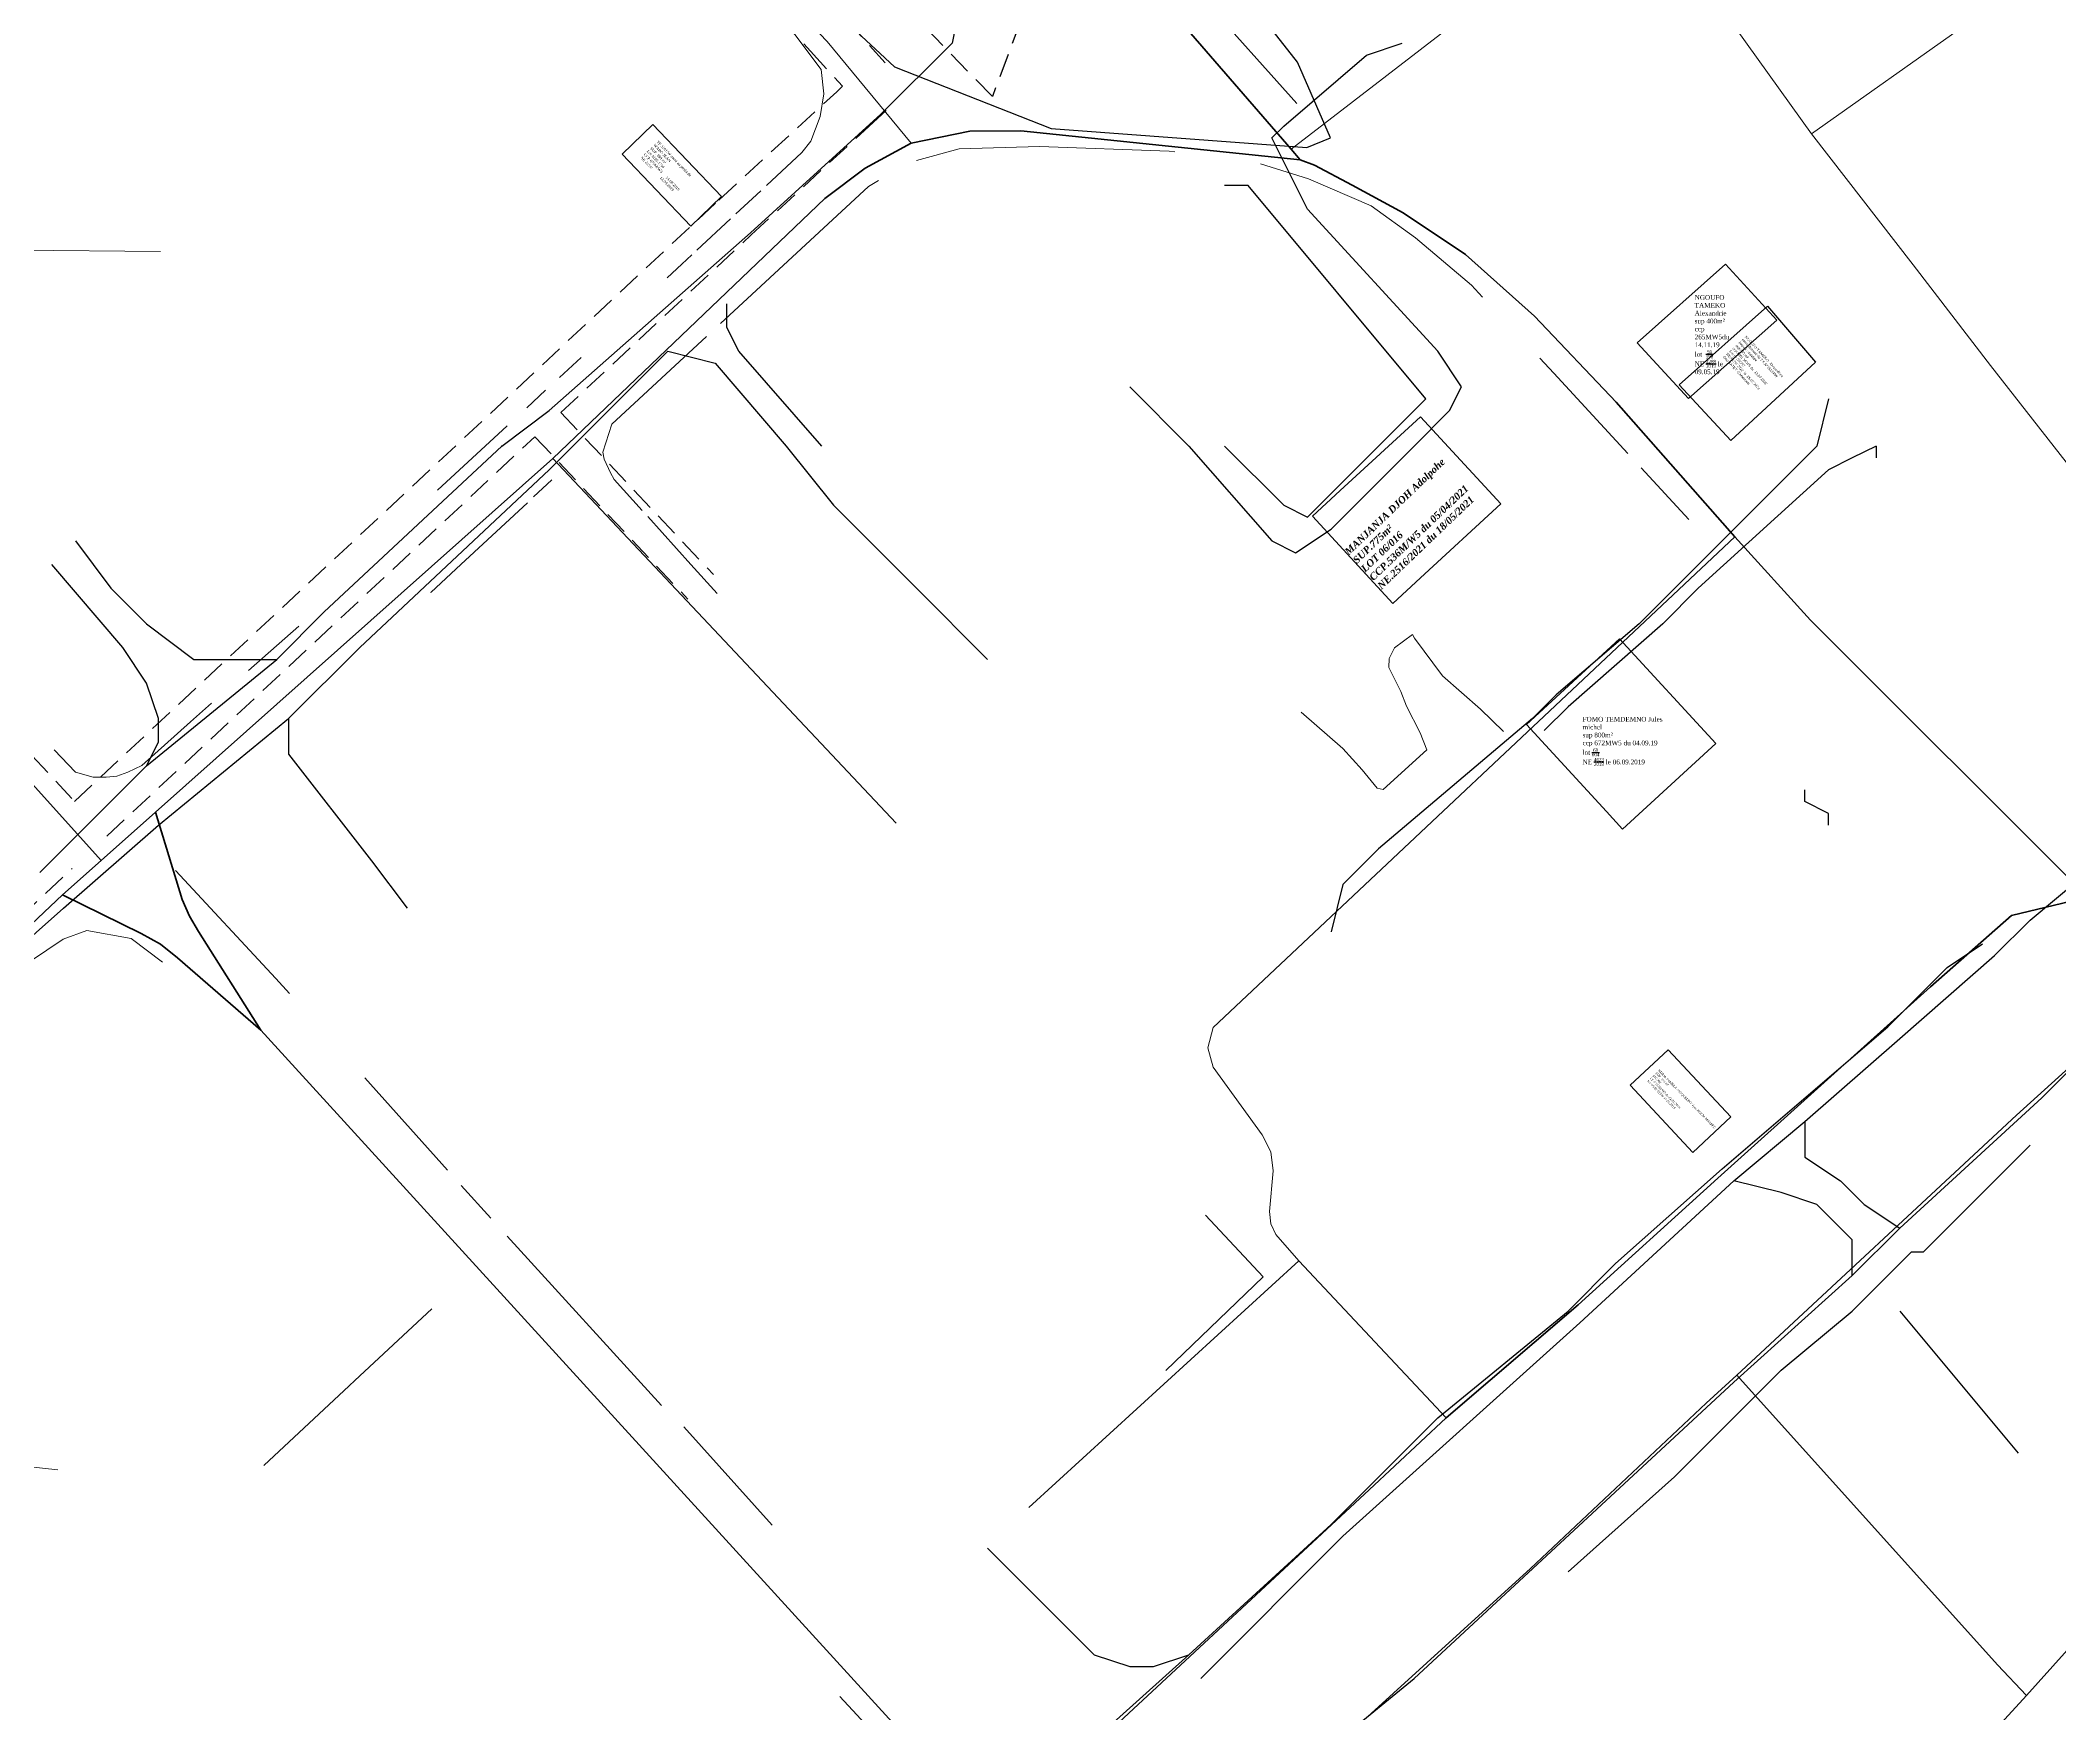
# Model space of a CAD drawing. Header units: millimetres. Extents: x 579832 to 917290, y 449831 to 1452191.
# Drawn here: x 583393.7 to 583819.9, y 451357.6 to 451710.6 of the extents above; entities that cross this region are included whole.
import ezdxf

# ---------------------------------------------------------------- set-up
doc = ezdxf.new("R2010")
doc.units = ezdxf.units.MM
doc.header["$LTSCALE"] = 10
doc.linetypes.add('DASHED', pattern=[0.75, 0.5, -0.25])
for name, color, linetype, lineweight in [('drains_fossés', 120, 'Continuous', 20), ('Roads_main1', 10, 'Continuous', 100), ('Roads_others', 24, 'Continuous', 9)]:
    doc.layers.add(name, color=color, linetype=linetype, lineweight=lineweight)
for name, color, linetype in [('end maj 26 02 2021', 7, 'Continuous'), ('TRACKS', 3, 'Continuous'), ('VOIRIES_7M5', 7, 'Continuous')]:
    doc.layers.add(name, color=color, linetype=linetype)
doc.styles.add('Times 1.0', font='times.ttf', dxfattribs={"width": 0.99, "height": 1})

msp = doc.modelspace()

# ---------------------------------------------------------------- linework, layer by layer
at = {"color": 7, "lineweight": -3}
for p, q in [((583739.57, 451637.94), (583758.24, 451654.54)), ((583758.24, 451654.54), (583768.32, 451642.66)), ((583768.32, 451642.66), (583750.44, 451626.17)), ((583750.44, 451626.17), (583739.57, 451637.94))]:
    msp.add_line(p, q, dxfattribs=at)
at = {"color": 5, "lineweight": -3, "flags": 128}
msp.add_lwpolyline([(583758.24, 451654.54), (583768.32, 451642.66), (583750.44, 451626.17), (583739.57, 451637.94), (583758.24, 451654.54)], dxfattribs=at)
at = {"color": 5, "flags": 128}
msp.add_lwpolyline([(583684.95, 451631.19), (583688.33, 451627.51), (583701.9, 451612.82), (583684.99, 451597.22), (583679.11, 451591.8), (583662.15, 451610.17), (583668.03, 451615.59)], close=True, dxfattribs=at)
msp.add_lwpolyline([(583684.95, 451631.19), (583688.33, 451627.51), (583701.9, 451612.82), (583684.99, 451597.22), (583679.11, 451591.8), (583662.15, 451610.17), (583668.03, 451615.59)], close=True, dxfattribs=at)
msp.add_lwpolyline([(583684.95, 451631.19), (583688.33, 451627.51), (583701.9, 451612.82), (583684.99, 451597.22), (583679.11, 451591.8), (583662.15, 451610.17), (583668.03, 451615.59)], close=True, dxfattribs=at)
msp.add_lwpolyline([(583684.95, 451631.19), (583688.33, 451627.51), (583701.9, 451612.82), (583684.99, 451597.22), (583679.11, 451591.8), (583662.15, 451610.17), (583668.03, 451615.59)], close=True, dxfattribs=at)
at = {"color": 7, "start_tangent": (-0.926082, 0.377321)}
msp.add_spline([(583557.66, 451862.83), (583505.31, 451833.89), (583395.95, 451826.22), (583268.75, 451825.46), (583255.02, 451823.47), (583225.69, 451797.96), (583176.33, 451769.14), (583135.53, 451733.73), (583020.52, 451647.21), (583013.36, 451642.64), (582927.16, 451581.29), (582848.14, 451564.53), (582742.55, 451535.93), (582737.22, 451534.15), (582651.6, 451456.74), (582638.85, 451458.5)], degree=3, dxfattribs=at)
msp.add_spline([(583557.66, 451862.83), (583505.31, 451833.89), (583395.95, 451826.22), (583268.75, 451825.46), (583255.02, 451823.47), (583225.69, 451797.96), (583176.33, 451769.14), (583135.53, 451733.73), (583020.52, 451647.21), (583013.36, 451642.64), (582927.16, 451581.29), (582848.14, 451564.53), (582742.55, 451535.93), (582737.22, 451534.15), (582651.6, 451456.74), (582638.85, 451458.5)], degree=3, dxfattribs=at)
at = {"layer": 'drains_fossés'}
for p, q in [((583658.91, 451697.25), (583621.14, 451739.42)), ((583658.91, 451697.25), (583621.14, 451739.42)), ((583540.49, 451673.96), (583545.75, 451678.86)), ((583540.49, 451673.96), (583545.75, 451678.86)), ((583532.24, 451666.29), (583539.38, 451672.93)), ((583532.24, 451666.29), (583539.38, 451672.93)), ((583514.31, 451629.58), (583534.29, 451648.09)), ((583514.31, 451629.58), (583534.29, 451648.09)), ((583503.27, 451639.48), (583507.84, 451643.69)), ((583503.27, 451639.48), (583507.84, 451643.69)), ((583496.36, 451633.09), (583500.31, 451636.75)), ((583496.36, 451633.09), (583500.31, 451636.75)), ((583477.55, 451615.69), (583492.2, 451629.25)), ((583477.55, 451615.69), (583492.2, 451629.25)), ((583497.81, 451614.29), (583501.66, 451617.85)), ((583497.81, 451614.29), (583501.66, 451617.85)), ((583741.62, 451609.49), (583731.56, 451620.39)), ((583448.23, 451587), (583437.64, 451577.62)), ((583448.23, 451587), (583437.64, 451577.62)), ((583479.62, 451472.23), (583462.17, 451491.73)), ((583479.62, 451472.23), (583462.17, 451491.73)), ((583488.79, 451462.11), (583482.52, 451469.01)), ((583488.79, 451462.11), (583482.52, 451469.01)), ((583524.77, 451422.59), (583492.24, 451458.32)), ((583524.77, 451422.59), (583492.24, 451458.32)), ((583548.17, 451397.32), (583529.49, 451418.08)), ((583548.17, 451397.32), (583529.49, 451418.08))]:
    msp.add_line(p, q, dxfattribs=at)
for points in [[(583546.96, 451679.98), (583554.4, 451686.9), (583556.32, 451689.31), (583558.31, 451694.54), (583559.06, 451699.32), (583558.49, 451704.41), (583552.72, 451712.14)], [(583546.96, 451679.98), (583554.4, 451686.9), (583556.32, 451689.31), (583558.31, 451694.54), (583559.06, 451699.32), (583558.49, 451704.41), (583552.72, 451712.14)], [(583633.13, 451687.08), (583631.97, 451687.2), (583604.59, 451688.19), (583587.65, 451687.72), (583578.6, 451685.27)], [(583633.13, 451687.08), (583631.97, 451687.2), (583604.59, 451688.19), (583587.65, 451687.72), (583578.6, 451685.27)], [(583537.24, 451650.82), (583568.48, 451679.75), (583570.6, 451681.02)], [(583537.24, 451650.82), (583568.48, 451679.75), (583570.6, 451681.02)], [(583698.04, 451656.44), (583695.71, 451658.93), (583683.94, 451668.94), (583674.58, 451675.68), (583661.37, 451681.35), (583651.2, 451684.55)], [(583698.04, 451656.44), (583695.71, 451658.93), (583683.94, 451668.94), (583674.58, 451675.68), (583661.37, 451681.35), (583651.2, 451684.55)], [(583525.97, 451660.48), (583529.11, 451663.39), (583531.2, 451665.32)], [(583525.97, 451660.48), (583529.11, 451663.39), (583531.2, 451665.32)], [(583728.74, 451623.45), (583713.14, 451640.34), (583710.16, 451643.52)], [(583728.74, 451623.45), (583713.14, 451640.34), (583710.16, 451643.52)], [(583520.71, 451611.43), (583514.84, 451617.92), (583514.02, 451619.34), (583512.69, 451622.26), (583512.42, 451623.73), (583514.31, 451629.58)], [(583520.71, 451611.43), (583514.84, 451617.92), (583514.02, 451619.34), (583512.69, 451622.26), (583512.42, 451623.73), (583514.31, 451629.58)], [(583476.06, 451594.07), (583476.19, 451594.19), (583482.46, 451600), (583496.52, 451613.04)], [(583476.06, 451594.07), (583476.19, 451594.19), (583482.46, 451600), (583496.52, 451613.04)], [(583536.51, 451593.87), (583530.99, 451600), (583521.89, 451610.1)], [(583536.51, 451593.87), (583530.99, 451600), (583521.89, 451610.1)], [(583659.78, 451568.82), (583668.56, 451561.17), (583672.64, 451556.69), (583675.85, 451552.79), (583677.12, 451552.5), (583686.29, 451560.88), (583684.93, 451564.49), (583682.04, 451570.13), (583680.84, 451573.19), (583678.27, 451578.28), (583678.36, 451580.2), (583679.5, 451582.44), (583683.32, 451585.2)], [(583659.78, 451568.82), (583668.56, 451561.17), (583672.64, 451556.69), (583675.85, 451552.79), (583677.12, 451552.5), (583686.29, 451560.88), (583684.93, 451564.49), (583682.04, 451570.13), (583680.84, 451573.19), (583678.27, 451578.28), (583678.36, 451580.2), (583679.5, 451582.44), (583683.32, 451585.2)], [(583683.32, 451585.2), (583683.74, 451584.49), (583689.62, 451576.48), (583697.61, 451569.5), (583702.5, 451564.74)], [(583683.32, 451585.2), (583683.74, 451584.49), (583689.62, 451576.48), (583697.61, 451569.5), (583702.5, 451564.74)], [(583429.84, 451570.73), (583425.39, 451566.8), (583415.15, 451557.62), (583412.14, 451556.2), (583409.85, 451555.36), (583407.57, 451555.12), (583404.86, 451555.12), (583401.13, 451556.21), (583396.61, 451560.92)], [(583429.84, 451570.73), (583425.39, 451566.8), (583415.15, 451557.62), (583412.14, 451556.2), (583409.85, 451555.36), (583407.57, 451555.12), (583404.86, 451555.12), (583401.13, 451556.21), (583396.61, 451560.92)], [(583446.27, 451509.48), (583443.39, 451512.68), (583422.26, 451535.44)], [(583446.27, 451509.48), (583443.39, 451512.68), (583422.26, 451535.44)], [(583419.47, 451516.09), (583412.86, 451521.07), (583403.51, 451522.78), (583398.51, 451520.96), (583391.61, 451516.31), (583390.57, 451515.36)], [(583419.47, 451516.09), (583412.86, 451521.07), (583403.51, 451522.78), (583398.51, 451520.96), (583391.61, 451516.31), (583390.57, 451515.36)], [(583631.24, 451429.97), (583651.77, 451449.73), (583639.63, 451462.7)], [(583631.24, 451429.97), (583651.77, 451449.73), (583639.63, 451462.7)], [(583476.34, 451442.93), (583460.11, 451427.82), (583458.89, 451426.7), (583440.88, 451409.92)], [(583476.34, 451442.93), (583460.11, 451427.82), (583458.89, 451426.7), (583440.88, 451409.92)], [(583357.5, 451412.3), (583361.34, 451411.55), (583386.39, 451410.17), (583397.42, 451408.99)], [(583357.5, 451412.3), (583361.34, 451411.55), (583386.39, 451410.17), (583397.42, 451408.99)], [(583562.41, 451361.17), (583573.22, 451349.58), (583582.58, 451339.59)], [(583562.41, 451361.17), (583573.22, 451349.58), (583582.58, 451339.59)]]:
    msp.add_lwpolyline(points, dxfattribs=at)
at = {"layer": 'end maj 26 02 2021', "flags": 128}
for points in [[(583583.61, 451737.49), (583586.11, 451732.49), (583588.61, 451722.49), (583586.11, 451709.99)], [(583583.61, 451737.49), (583586.11, 451732.49), (583588.61, 451722.49), (583586.11, 451709.99)], [(583583.61, 451737.49), (583586.11, 451732.49), (583588.61, 451722.49), (583586.11, 451709.99)], [(583583.61, 451737.49), (583586.11, 451732.49), (583588.61, 451722.49), (583586.11, 451709.99)], [(583543.61, 451669.99), (583571.11, 451694.99), (583586.11, 451709.99)], [(583543.61, 451669.99), (583571.11, 451694.99), (583586.11, 451709.99)], [(583543.61, 451669.99), (583571.11, 451694.99), (583586.11, 451709.99)], [(583543.61, 451669.99), (583571.11, 451694.99), (583586.11, 451709.99)], [(583653.61, 451689.99), (583656.11, 451692.49), (583673.61, 451707.49), (583681.11, 451709.99)], [(583653.61, 451689.99), (583656.11, 451692.49), (583673.61, 451707.49), (583681.11, 451709.99)], [(583653.61, 451689.99), (583656.11, 451692.49), (583673.61, 451707.49), (583681.11, 451709.99)], [(583653.61, 451689.99), (583656.11, 451692.49), (583673.61, 451707.49), (583681.11, 451709.99)], [(583683.61, 451624.99), (583691.11, 451632.49), (583693.61, 451637.49), (583688.61, 451644.99), (583661.11, 451674.99), (583653.61, 451689.99)], [(583683.61, 451624.99), (583691.11, 451632.49), (583693.61, 451637.49), (583688.61, 451644.99), (583661.11, 451674.99), (583653.61, 451689.99)], [(583683.61, 451624.99), (583691.11, 451632.49), (583693.61, 451637.49), (583688.61, 451644.99), (583661.11, 451674.99), (583653.61, 451689.99)], [(583683.61, 451624.99), (583691.11, 451632.49), (583693.61, 451637.49), (583688.61, 451644.99), (583661.11, 451674.99), (583653.61, 451689.99)], [(583676.11, 451624.99), (583686.11, 451634.99), (583648.61, 451679.99), (583643.61, 451679.99)], [(583676.11, 451624.99), (583686.11, 451634.99), (583648.61, 451679.99), (583643.61, 451679.99)], [(583676.11, 451624.99), (583686.11, 451634.99), (583648.61, 451679.99), (583643.61, 451679.99)], [(583676.11, 451624.99), (583686.11, 451634.99), (583648.61, 451679.99), (583643.61, 451679.99)], [(583491.11, 451624.99), (583501.11, 451632.49), (583543.61, 451669.99)], [(583491.11, 451624.99), (583501.11, 451632.49), (583543.61, 451669.99)], [(583491.11, 451624.99), (583501.11, 451632.49), (583543.61, 451669.99)], [(583491.11, 451624.99), (583501.11, 451632.49), (583543.61, 451669.99)], [(583558.61, 451624.99), (583541.11, 451644.99), (583538.61, 451649.99), (583538.61, 451654.99)], [(583558.61, 451624.99), (583541.11, 451644.99), (583538.61, 451649.99), (583538.61, 451654.99)], [(583558.61, 451624.99), (583541.11, 451644.99), (583538.61, 451649.99), (583538.61, 451654.99)], [(583558.61, 451624.99), (583541.11, 451644.99), (583538.61, 451649.99), (583538.61, 451654.99)], [(583506.11, 451624.99), (583526.11, 451644.99)], [(583506.11, 451624.99), (583526.11, 451644.99)], [(583506.11, 451624.99), (583526.11, 451644.99)], [(583506.11, 451624.99), (583526.11, 451644.99)], [(583526.11, 451644.99), (583536.11, 451642.49), (583551.11, 451624.99)], [(583526.11, 451644.99), (583536.11, 451642.49), (583551.11, 451624.99)], [(583526.11, 451644.99), (583536.11, 451642.49), (583551.11, 451624.99)], [(583526.11, 451644.99), (583536.11, 451642.49), (583551.11, 451624.99)], [(583623.61, 451637.49), (583636.11, 451624.99)], [(583623.61, 451637.49), (583636.11, 451624.99)], [(583623.61, 451637.49), (583636.11, 451624.99)], [(583623.61, 451637.49), (583636.11, 451624.99)], [(583771.11, 451634.99), (583768.61, 451624.99)], [(583771.11, 451634.99), (583768.61, 451624.99)], [(583443.61, 451579.99), (583453.61, 451589.99), (583491.11, 451624.99)], [(583443.61, 451579.99), (583453.61, 451589.99), (583491.11, 451624.99)], [(583443.61, 451579.99), (583453.61, 451589.99), (583491.11, 451624.99)], [(583443.61, 451579.99), (583453.61, 451589.99), (583491.11, 451624.99)], [(583501.11, 451619.99), (583506.11, 451624.99)], [(583501.11, 451619.99), (583506.11, 451624.99)], [(583501.11, 451619.99), (583506.11, 451624.99)], [(583501.11, 451619.99), (583506.11, 451624.99)], [(583551.11, 451624.99), (583561.11, 451612.49)], [(583551.11, 451624.99), (583561.11, 451612.49)], [(583551.11, 451624.99), (583561.11, 451612.49)], [(583551.11, 451624.99), (583561.11, 451612.49)], [(583636.11, 451624.99), (583653.61, 451604.99), (583658.61, 451602.49), (583666.11, 451607.49), (583683.61, 451624.99)], [(583636.11, 451624.99), (583653.61, 451604.99), (583658.61, 451602.49), (583666.11, 451607.49), (583683.61, 451624.99)], [(583636.11, 451624.99), (583653.61, 451604.99), (583658.61, 451602.49), (583666.11, 451607.49), (583683.61, 451624.99)], [(583636.11, 451624.99), (583653.61, 451604.99), (583658.61, 451602.49), (583666.11, 451607.49), (583683.61, 451624.99)], [(583643.61, 451624.99), (583656.11, 451612.49), (583661.11, 451609.99), (583676.11, 451624.99)], [(583643.61, 451624.99), (583656.11, 451612.49), (583661.11, 451609.99), (583676.11, 451624.99)], [(583643.61, 451624.99), (583656.11, 451612.49), (583661.11, 451609.99), (583676.11, 451624.99)], [(583643.61, 451624.99), (583656.11, 451612.49), (583661.11, 451609.99), (583676.11, 451624.99)], [(583768.61, 451624.99), (583753.61, 451609.99)], [(583768.61, 451624.99), (583753.61, 451609.99)], [(583781.11, 451624.99), (583776.11, 451622.49)], [(583781.11, 451624.99), (583776.11, 451622.49)], [(583781.11, 451624.99), (583781.11, 451622.49)], [(583781.11, 451624.99), (583781.11, 451622.49)], [(583776.11, 451622.49), (583771.11, 451619.99), (583743.61, 451594.99), (583736.11, 451587.49)], [(583776.11, 451622.49), (583771.11, 451619.99), (583743.61, 451594.99), (583736.11, 451587.49)], [(583446.11, 451567.49), (583461.11, 451582.49), (583501.11, 451619.99)], [(583446.11, 451567.49), (583461.11, 451582.49), (583501.11, 451619.99)], [(583446.11, 451567.49), (583461.11, 451582.49), (583501.11, 451619.99)], [(583446.11, 451567.49), (583461.11, 451582.49), (583501.11, 451619.99)], [(583561.11, 451612.49), (583578.61, 451594.99), (583593.61, 451579.99)], [(583561.11, 451612.49), (583578.61, 451594.99), (583593.61, 451579.99)], [(583561.11, 451612.49), (583578.61, 451594.99), (583593.61, 451579.99)], [(583561.11, 451612.49), (583578.61, 451594.99), (583593.61, 451579.99)], [(583753.61, 451609.99), (583741.11, 451597.49), (583731.11, 451587.49)], [(583753.61, 451609.99), (583741.11, 451597.49), (583731.11, 451587.49)], [(583401.11, 451604.99), (583408.61, 451594.99), (583416.11, 451587.49), (583426.11, 451579.99), (583431.11, 451579.99), (583436.11, 451579.99), (583443.61, 451579.99)], [(583401.11, 451604.99), (583408.61, 451594.99), (583416.11, 451587.49), (583426.11, 451579.99), (583431.11, 451579.99), (583436.11, 451579.99), (583443.61, 451579.99)], [(583401.11, 451604.99), (583408.61, 451594.99), (583416.11, 451587.49), (583426.11, 451579.99), (583431.11, 451579.99), (583436.11, 451579.99), (583443.61, 451579.99)], [(583401.11, 451604.99), (583408.61, 451594.99), (583416.11, 451587.49), (583426.11, 451579.99), (583431.11, 451579.99), (583436.11, 451579.99), (583443.61, 451579.99)], [(583416.11, 451557.49), (583418.61, 451562.49), (583418.61, 451567.49), (583416.11, 451574.99), (583411.11, 451582.49), (583396.11, 451599.99)], [(583416.11, 451557.49), (583418.61, 451562.49), (583418.61, 451567.49), (583416.11, 451574.99), (583411.11, 451582.49), (583396.11, 451599.99)], [(583416.11, 451557.49), (583418.61, 451562.49), (583418.61, 451567.49), (583416.11, 451574.99), (583411.11, 451582.49), (583396.11, 451599.99)], [(583416.11, 451557.49), (583418.61, 451562.49), (583418.61, 451567.49), (583416.11, 451574.99), (583411.11, 451582.49), (583396.11, 451599.99)], [(583731.11, 451587.49), (583713.61, 451572.49), (583708.61, 451567.49)], [(583731.11, 451587.49), (583713.61, 451572.49), (583708.61, 451567.49)], [(583731.11, 451587.49), (583713.61, 451572.49), (583708.61, 451567.49)], [(583731.11, 451587.49), (583713.61, 451572.49), (583708.61, 451567.49)], [(583736.11, 451587.49), (583716.11, 451569.99), (583711.11, 451564.99)], [(583736.11, 451587.49), (583716.11, 451569.99), (583711.11, 451564.99)], [(583736.11, 451587.49), (583716.11, 451569.99), (583711.11, 451564.99)], [(583736.11, 451587.49), (583716.11, 451569.99), (583711.11, 451564.99)], [(583416.11, 451557.49), (583443.61, 451579.99)], [(583416.11, 451557.49), (583443.61, 451579.99)], [(583416.11, 451557.49), (583443.61, 451579.99)], [(583416.11, 451557.49), (583443.61, 451579.99)], [(583418.61, 451544.99), (583446.11, 451567.49)], [(583418.61, 451544.99), (583446.11, 451567.49)], [(583418.61, 451544.99), (583446.11, 451567.49)], [(583418.61, 451544.99), (583446.11, 451567.49)], [(583446.11, 451567.49), (583446.11, 451559.99), (583463.61, 451537.49), (583471.11, 451527.49)], [(583446.11, 451567.49), (583446.11, 451559.99), (583463.61, 451537.49), (583471.11, 451527.49)], [(583446.11, 451567.49), (583446.11, 451559.99), (583463.61, 451537.49), (583471.11, 451527.49)], [(583446.11, 451567.49), (583446.11, 451559.99), (583463.61, 451537.49), (583471.11, 451527.49)], [(583708.61, 451567.49), (583676.11, 451539.99), (583668.61, 451532.49), (583666.11, 451522.49)], [(583708.61, 451567.49), (583676.11, 451539.99), (583668.61, 451532.49), (583666.11, 451522.49)], [(583708.61, 451567.49), (583676.11, 451539.99), (583668.61, 451532.49), (583666.11, 451522.49)], [(583708.61, 451567.49), (583676.11, 451539.99), (583668.61, 451532.49), (583666.11, 451522.49)], [(583393.61, 451534.99), (583416.11, 451557.49)], [(583393.61, 451534.99), (583416.11, 451557.49)], [(583393.61, 451534.99), (583416.11, 451557.49)], [(583393.61, 451534.99), (583416.11, 451557.49)], [(583766.11, 451549.99), (583766.11, 451552.49)], [(583766.11, 451549.99), (583766.11, 451552.49)], [(583771.11, 451547.49), (583766.11, 451549.99)], [(583771.11, 451547.49), (583766.11, 451549.99)], [(583398.61, 451527.49), (583418.61, 451544.99)], [(583398.61, 451527.49), (583418.61, 451544.99)], [(583398.61, 451527.49), (583418.61, 451544.99)], [(583398.61, 451527.49), (583418.61, 451544.99)], [(583771.11, 451544.99), (583771.11, 451547.49)], [(583771.11, 451544.99), (583771.11, 451547.49)], [(583813.61, 451524.99), (583828.61, 451537.49)], [(583813.61, 451524.99), (583828.61, 451537.49)], [(583326.11, 451459.99), (583338.61, 451472.49), (583351.11, 451484.99), (583376.11, 451507.49), (583398.61, 451527.49)], [(583326.11, 451459.99), (583338.61, 451472.49), (583351.11, 451484.99), (583376.11, 451507.49), (583398.61, 451527.49)], [(583326.11, 451459.99), (583338.61, 451472.49), (583351.11, 451484.99), (583376.11, 451507.49), (583398.61, 451527.49)], [(583326.11, 451459.99), (583338.61, 451472.49), (583351.11, 451484.99), (583376.11, 451507.49), (583398.61, 451527.49)], [(583806.11, 451517.49), (583813.61, 451524.99)], [(583806.11, 451517.49), (583813.61, 451524.99)], [(583796.11, 451514.99), (583803.61, 451519.99)], [(583796.11, 451514.99), (583803.61, 451519.99)], [(583748.61, 451472.49), (583783.61, 451502.49), (583796.11, 451514.99)], [(583748.61, 451472.49), (583783.61, 451502.49), (583796.11, 451514.99)], [(583766.11, 451482.49), (583786.11, 451499.99), (583806.11, 451517.49)], [(583766.11, 451482.49), (583786.11, 451499.99), (583806.11, 451517.49)], [(583786.11, 451459.99), (583816.11, 451487.49), (583823.61, 451494.99)], [(583786.11, 451459.99), (583816.11, 451487.49), (583823.61, 451494.99)], [(583751.11, 451469.99), (583766.11, 451482.49)], [(583751.11, 451469.99), (583766.11, 451482.49)], [(583766.11, 451482.49), (583766.11, 451474.99), (583773.61, 451469.99), (583778.61, 451464.99), (583786.11, 451459.99)], [(583766.11, 451482.49), (583766.11, 451474.99), (583773.61, 451469.99), (583778.61, 451464.99), (583786.11, 451459.99)], [(583791.11, 451454.99), (583813.61, 451477.49)], [(583791.11, 451454.99), (583813.61, 451477.49)], [(583726.11, 451452.49), (583748.61, 451472.49)], [(583726.11, 451452.49), (583748.61, 451472.49)], [(583638.61, 451364.99), (583668.61, 451394.99), (583718.61, 451439.99), (583751.11, 451469.99)], [(583638.61, 451364.99), (583668.61, 451394.99), (583718.61, 451439.99), (583751.11, 451469.99)], [(583638.61, 451364.99), (583668.61, 451394.99), (583718.61, 451439.99), (583751.11, 451469.99)], [(583638.61, 451364.99), (583668.61, 451394.99), (583718.61, 451439.99), (583751.11, 451469.99)], [(583776.11, 451449.99), (583776.11, 451457.49), (583771.11, 451462.49), (583768.61, 451464.99), (583761.11, 451467.49), (583751.11, 451469.99)], [(583776.11, 451449.99), (583776.11, 451457.49), (583771.11, 451462.49), (583768.61, 451464.99), (583761.11, 451467.49), (583751.11, 451469.99)], [(583776.11, 451449.99), (583786.11, 451459.99)], [(583776.11, 451449.99), (583786.11, 451459.99)], [(583776.11, 451442.49), (583788.61, 451454.99)], [(583776.11, 451442.49), (583788.61, 451454.99)], [(583788.61, 451454.99), (583791.11, 451454.99)], [(583788.61, 451454.99), (583791.11, 451454.99)], [(583716.11, 451442.49), (583726.11, 451452.49)], [(583716.11, 451442.49), (583726.11, 451452.49)], [(583716.11, 451442.49), (583726.11, 451452.49)], [(583716.11, 451442.49), (583726.11, 451452.49)], [(583656.11, 451342.49), (583683.61, 451364.99), (583751.11, 451427.49), (583776.11, 451449.99)], [(583656.11, 451342.49), (583683.61, 451364.99), (583751.11, 451427.49), (583776.11, 451449.99)], [(583656.11, 451342.49), (583683.61, 451364.99), (583751.11, 451427.49), (583776.11, 451449.99)], [(583656.11, 451342.49), (583683.61, 451364.99), (583751.11, 451427.49), (583776.11, 451449.99)], [(583688.61, 451419.99), (583716.11, 451442.49)], [(583688.61, 451419.99), (583716.11, 451442.49)], [(583688.61, 451419.99), (583716.11, 451442.49)], [(583688.61, 451419.99), (583716.11, 451442.49)], [(583716.11, 451387.49), (583738.61, 451407.49), (583761.11, 451429.99), (583776.11, 451442.49)], [(583716.11, 451387.49), (583738.61, 451407.49), (583761.11, 451429.99), (583776.11, 451442.49)], [(583716.11, 451387.49), (583738.61, 451407.49), (583761.11, 451429.99), (583776.11, 451442.49)], [(583716.11, 451387.49), (583738.61, 451407.49), (583761.11, 451429.99), (583776.11, 451442.49)], [(583786.11, 451442.49), (583811.11, 451412.49)], [(583786.11, 451442.49), (583811.11, 451412.49)], [(583636.11, 451369.99), (583666.11, 451397.49), (583688.61, 451419.99)], [(583636.11, 451369.99), (583666.11, 451397.49), (583688.61, 451419.99)], [(583636.11, 451369.99), (583666.11, 451397.49), (583688.61, 451419.99)], [(583636.11, 451369.99), (583666.11, 451397.49), (583688.61, 451419.99)], [(583593.61, 451392.49), (583613.61, 451372.49), (583616.11, 451369.99), (583623.61, 451367.49), (583628.61, 451367.49), (583636.11, 451369.99)], [(583593.61, 451392.49), (583613.61, 451372.49), (583616.11, 451369.99), (583623.61, 451367.49), (583628.61, 451367.49), (583636.11, 451369.99)], [(583593.61, 451392.49), (583613.61, 451372.49), (583616.11, 451369.99), (583623.61, 451367.49), (583628.61, 451367.49), (583636.11, 451369.99)], [(583593.61, 451392.49), (583613.61, 451372.49), (583616.11, 451369.99), (583623.61, 451367.49), (583628.61, 451367.49), (583636.11, 451369.99)], [(583636.11, 451369.99), (583611.11, 451347.49)], [(583636.11, 451369.99), (583611.11, 451347.49)], [(583636.11, 451369.99), (583611.11, 451347.49)], [(583636.11, 451369.99), (583611.11, 451347.49)]]:
    msp.add_lwpolyline(points, dxfattribs=at)
at = {"layer": 'end maj 26 02 2021', "color": 3, "lineweight": -3, "flags": 128}
msp.add_lwpolyline([(583523, 451692.82), (583537.49, 451677.61), (583530.97, 451671.41), (583516.49, 451686.61)], close=True, dxfattribs=at)
msp.add_lwpolyline([(583523, 451692.82), (583537.49, 451677.61), (583530.97, 451671.41), (583516.49, 451686.61)], close=True, dxfattribs=at)
msp.add_lwpolyline([(583523, 451692.82), (583537.49, 451677.61), (583530.97, 451671.41), (583516.49, 451686.61)], close=True, dxfattribs=at)
msp.add_lwpolyline([(583523, 451692.82), (583537.49, 451677.61), (583530.97, 451671.41), (583516.49, 451686.61)], close=True, dxfattribs=at)
at = {"layer": 'end maj 26 02 2021', "color": 150, "lineweight": -3, "flags": 128}
for points in [[(583749.37, 451663.35), (583760.21, 451651.57), (583741.51, 451635), (583730.67, 451646.78)], [(583737.25, 451497.63), (583750.47, 451483.48), (583742.43, 451475.97), (583729.21, 451490.12)], [(583737.25, 451497.63), (583750.47, 451483.48), (583742.43, 451475.97), (583729.21, 451490.12)]]:
    msp.add_lwpolyline(points, close=True, dxfattribs=at)
at = {"layer": 'end maj 26 02 2021', "color": 1, "lineweight": -3, "flags": 128}
msp.add_lwpolyline([(583749.37, 451663.35), (583760.21, 451651.57), (583741.51, 451635), (583730.67, 451646.78)], close=True, dxfattribs=at)
at = {"layer": 'end maj 26 02 2021', "color": 150, "lineweight": -3, "flags": 128}
msp.add_lwpolyline([(583724.2, 451547.92), (583727.63, 451544.17), (583747.28, 451562.23), (583726.98, 451584.32), (583707.34, 451566.26), (583724.2, 451547.92), (583727.63, 451544.17)], dxfattribs=at)
msp.add_lwpolyline([(583724.2, 451547.92), (583727.63, 451544.17), (583747.28, 451562.23), (583726.98, 451584.32), (583707.34, 451566.26), (583724.2, 451547.92), (583727.63, 451544.17)], dxfattribs=at)
msp.add_lwpolyline([(583724.2, 451547.92), (583727.63, 451544.17), (583747.28, 451562.23), (583726.98, 451584.32), (583707.34, 451566.26), (583724.2, 451547.92), (583727.63, 451544.17)], dxfattribs=at)
msp.add_lwpolyline([(583724.2, 451547.92), (583727.63, 451544.17), (583747.28, 451562.23), (583726.98, 451584.32), (583707.34, 451566.26), (583724.2, 451547.92), (583727.63, 451544.17)], dxfattribs=at)
at = {"layer": 'end maj 26 02 2021'}
msp.add_point((583491.11, 451624.99), dxfattribs=at)
msp.add_point((583491.11, 451624.99), dxfattribs=at)
msp.add_point((583491.11, 451624.99), dxfattribs=at)
msp.add_point((583491.11, 451624.99), dxfattribs=at)
at = {"layer": 'Roads_main1'}
for points in [[(583472.75, 452053.43), (583472.67, 451998.97), (583472.35, 451979.2), (583473.06, 451953.26), (583474.42, 451940.88), (583477.17, 451928.44), (583479.8, 451917.79), (583485.65, 451900.99), (583495.69, 451880.14), (583507.04, 451861.03), (583527.13, 451837.27), (583556.8, 451802.2), (583582, 451773.7), (583612.62, 451739.69), (583657.66, 451687.6), (583659.6, 451685.4)], [(583472.75, 452053.43), (583472.67, 451998.97), (583472.35, 451979.2), (583473.06, 451953.26), (583474.42, 451940.88), (583477.17, 451928.44), (583479.8, 451917.79), (583485.65, 451900.99), (583495.69, 451880.14), (583507.04, 451861.03), (583527.13, 451837.27), (583556.8, 451802.2), (583582, 451773.7), (583612.62, 451739.69), (583657.66, 451687.6), (583659.6, 451685.4)], [(583659.6, 451685.4), (583600.61, 451691.51), (583589.9, 451691.42), (583577.51, 451688.89), (583567.79, 451683.64), (583559.24, 451677.24), (583501.88, 451622.39), (583418.03, 451547.76), (583406.55, 451537.55), (583398.39, 451530.32), (583300.4, 451437.69), (583268.23, 451408.68), (583259.14, 451400.8), (583243.98, 451390.39), (583228.29, 451383.36), (583212.65, 451379.27), (583187.42, 451376.88), (583166.21, 451376.12), (583140.76, 451379.57), (583120.87, 451384.95), (583110.08, 451389.46), (583103.6, 451394.11)], [(583659.6, 451685.4), (583600.61, 451691.51), (583589.9, 451691.42), (583577.51, 451688.89), (583567.79, 451683.64), (583559.24, 451677.24), (583501.88, 451622.39), (583418.03, 451547.76), (583406.55, 451537.55), (583398.39, 451530.32), (583300.4, 451437.69), (583268.23, 451408.68), (583259.14, 451400.8), (583243.98, 451390.39), (583228.29, 451383.36), (583212.65, 451379.27), (583187.42, 451376.88), (583166.21, 451376.12), (583140.76, 451379.57), (583120.87, 451384.95), (583110.08, 451389.46), (583103.6, 451394.11)], [(583659.6, 451685.4), (583662.62, 451684.25), (583670.57, 451680.06), (583681.32, 451674.18), (583694.5, 451665.42), (583709.06, 451652.43), (583726.24, 451634.25), (583751.3, 451605.86), (583767.27, 451588.26), (583825.82, 451529.84), (583841.03, 451511.31)], [(583659.6, 451685.4), (583662.62, 451684.25), (583670.57, 451680.06), (583681.32, 451674.18), (583694.5, 451665.42), (583709.06, 451652.43), (583726.24, 451634.25), (583751.3, 451605.86), (583767.27, 451588.26), (583825.82, 451529.84), (583841.03, 451511.31)], [(583440.26, 451501.72), (583427.08, 451522.56), (583425.2, 451525.79), (583423.61, 451529.34), (583418.03, 451547.76)], [(583440.26, 451501.72), (583427.08, 451522.56), (583425.2, 451525.79), (583423.61, 451529.34), (583418.03, 451547.76)], [(583210.12, 450914.21), (583219.46, 450941.06), (583225.41, 450951.25), (583234.49, 450960.5), (583243.04, 450966.73), (583255.49, 450974.84), (583272.92, 450988.57), (583277.4, 450992.68), (583388.55, 451094.5), (583400.49, 451105.22), (583433.19, 451135.76), (583510.01, 451208.42), (583514.2, 451212.16), (583619.23, 451306.99), (583630.51, 451318.15), (583642.56, 451328.47), (583708.16, 451388.16), (583745.25, 451423.02), (583751.73, 451428.98), (583810.79, 451483.79), (583832.16, 451503.17), (583841.03, 451511.31), (583855.8, 451528.51), (583866.28, 451538.21)], [(583210.12, 450914.21), (583219.46, 450941.06), (583225.41, 450951.25), (583234.49, 450960.5), (583243.04, 450966.73), (583255.49, 450974.84), (583272.92, 450988.57), (583277.4, 450992.68), (583388.55, 451094.5), (583400.49, 451105.22), (583433.19, 451135.76), (583510.01, 451208.42), (583514.2, 451212.16), (583619.23, 451306.99), (583630.51, 451318.15), (583642.56, 451328.47), (583708.16, 451388.16), (583745.25, 451423.02), (583751.73, 451428.98), (583810.79, 451483.79), (583832.16, 451503.17), (583841.03, 451511.31), (583855.8, 451528.51), (583866.28, 451538.21)], [(583825.82, 451529.84), (583809.72, 451525.97), (583792.59, 451510.9), (583747.75, 451470.56), (583718.24, 451443.81), (583690.37, 451419.99), (583674.13, 451404.77), (583613.44, 451348.35), (583595.51, 451331.65), (583490.34, 451233.86), (583480.89, 451224.3), (583395.44, 451142.34), (583379.56, 451127.98), (583362.89, 451112.46), (583261.37, 451023.76), (583244.96, 451009.45), (583237.79, 450999.92), (583234.3, 450993.12), (583230.96, 450985.27), (583225.98, 450978.98), (583218.77, 450972.17), (583211.03, 450966.99), (583201.65, 450963.43), (583168.12, 450956.73)], [(583825.82, 451529.84), (583809.72, 451525.97), (583792.59, 451510.9), (583747.75, 451470.56), (583718.24, 451443.81), (583690.37, 451419.99), (583674.13, 451404.77), (583613.44, 451348.35), (583595.51, 451331.65), (583490.34, 451233.86), (583480.89, 451224.3), (583395.44, 451142.34), (583379.56, 451127.98), (583362.89, 451112.46), (583261.37, 451023.76), (583244.96, 451009.45), (583237.79, 450999.92), (583234.3, 450993.12), (583230.96, 450985.27), (583225.98, 450978.98), (583218.77, 450972.17), (583211.03, 450966.99), (583201.65, 450963.43), (583168.12, 450956.73)], [(583398.39, 451530.32), (583414.98, 451522.15), (583419.08, 451519.87), (583422.62, 451517.03), (583440.26, 451501.72)], [(583398.39, 451530.32), (583414.98, 451522.15), (583419.08, 451519.87), (583422.62, 451517.03), (583440.26, 451501.72)], [(583440.26, 451501.72), (583595.51, 451331.65), (583619.23, 451306.99), (583709.98, 451206.86), (583812.86, 451099.28), (583849.41, 451057.57), (583857.5, 451048.64), (583877.95, 451026.76), (583893.43, 451010.5), (583908.18, 450993.77), (583928.9, 450969.82), (584016.02, 450876.01), (584052.41, 450836.3), (584099.34, 450783.79)], [(583440.26, 451501.72), (583595.51, 451331.65), (583619.23, 451306.99), (583709.98, 451206.86), (583812.86, 451099.28), (583849.41, 451057.57), (583857.5, 451048.64), (583877.95, 451026.76), (583893.43, 451010.5), (583908.18, 450993.77), (583928.9, 450969.82), (584016.02, 450876.01), (584052.41, 450836.3), (584099.34, 450783.79)]]:
    msp.add_lwpolyline(points, dxfattribs=at)
at = {"layer": 'Roads_others'}
for p, q in [((583767.5, 451690.9), (583729.92, 451743.23)), ((583501.88, 451622.39), (583574.35, 451545.45)), ((583501.88, 451622.39), (583574.35, 451545.45)), ((583602.3, 451401.07), (583659.3, 451453.1)), ((583602.3, 451401.07), (583659.3, 451453.1))]:
    msp.add_line(p, q, dxfattribs=at)
for points in [[(583879.87, 451548.77), (583850.66, 451584.49), (583827.58, 451613.49), (583805.28, 451642.02), (583788.93, 451663.25), (583767.5, 451690.9), (583832.33, 451736.82), (583880.83, 451777.18), (583919.15, 451805.41), (583961.38, 451836.49), (584117, 451861.45), (584241.4, 451879.41)], [(583657.66, 451687.6), (583718.27, 451734.36), (583729.92, 451743.23), (583792.22, 451790.6)], [(583657.66, 451687.6), (583718.27, 451734.36), (583729.92, 451743.23), (583792.22, 451790.6)], [(583027.13, 451436.82), (583029.11, 451445.5), (583042.82, 451461.85), (583055.45, 451474.89), (583113.94, 451528.55), (583118.89, 451533.45), (583145.54, 451558.05), (583179.68, 451589.57), (583192.73, 451601.62), (583276.76, 451679.18), (583341.33, 451738.52), (583345.91, 451741.89), (583352.08, 451744.59), (583357.98, 451745.4), (583377.63, 451745.12), (583522.52, 451734.78), (583533.88, 451730.78), (583543.44, 451725.6), (583552.21, 451718.22), (583559.79, 451710.35), (583577.51, 451688.89)], [(583027.13, 451436.82), (583029.11, 451445.5), (583042.82, 451461.85), (583055.45, 451474.89), (583113.94, 451528.55), (583118.89, 451533.45), (583145.54, 451558.05), (583179.68, 451589.57), (583192.73, 451601.62), (583276.76, 451679.18), (583341.33, 451738.52), (583345.91, 451741.89), (583352.08, 451744.59), (583357.98, 451745.4), (583377.63, 451745.12), (583522.52, 451734.78), (583533.88, 451730.78), (583543.44, 451725.6), (583552.21, 451718.22), (583559.79, 451710.35), (583577.51, 451688.89)], [(583276.76, 451679.18), (583310.35, 451643.3), (583333.07, 451619.04), (583406.55, 451537.55)], [(583276.76, 451679.18), (583310.35, 451643.3), (583333.07, 451619.04), (583406.55, 451537.55)], [(583419.1, 451666.04), (583389.03, 451666.31), (583386.04, 451665.95), (583383.59, 451664.61), (583333.07, 451619.04)], [(583419.1, 451666.04), (583389.03, 451666.31), (583386.04, 451665.95), (583383.59, 451664.61), (583333.07, 451619.04)], [(583640.1, 451498.04), (583641.2, 451502.34), (583751.3, 451605.86)], [(583640.1, 451498.04), (583641.2, 451502.34), (583751.3, 451605.86)], [(583690.37, 451419.99), (583659.3, 451453.1), (583654.45, 451458.65), (583653.42, 451460.9), (583653.08, 451463.46), (583653.88, 451472.04), (583653.4, 451476.09), (583651.58, 451479.65), (583641.21, 451493.98), (583640.1, 451498.04)], [(583690.37, 451419.99), (583659.3, 451453.1), (583654.45, 451458.65), (583653.42, 451460.9), (583653.08, 451463.46), (583653.88, 451472.04), (583653.4, 451476.09), (583651.58, 451479.65), (583641.21, 451493.98), (583640.1, 451498.04)], [(583751.73, 451428.98), (583806.75, 451367.87), (583812.88, 451361.36)], [(583772.83, 451317.68), (583812.88, 451361.36), (583848.01, 451400.56), (583852.17, 451401.68), (583856.71, 451401.53), (583861.41, 451399.85), (583912.66, 451346.8)]]:
    msp.add_lwpolyline(points, dxfattribs=at)
at = {"layer": 'TRACKS'}
msp.add_polyline3d([(582778.28, 451358.41, 16.06), (582776, 451361, 16), (582780, 451406, 16), (582825, 451432, 17.92), (582942, 451441, 19.36), (583019, 451446, 18.88), (583052, 451464, 21.77), (583112, 451522, 25.61), (583151, 451560, 28.98), (583192, 451599, 32.34), (583268, 451670, 30.42), (583335, 451729, 30.9), (583374, 451746, 30.9), (583441, 451742, 34.74), (583515, 451738, 33.78), (583560, 451718, 34.26), (583574, 451705, 35.23), (583607, 451692, 36.19), (583661, 451688, 35.71), (583666, 451690, 35.71), (583659, 451706, 35.23), (583641, 451729, 33.3), (583618, 451755, 31.86), (583616.41, 451756.7, 31.71)], dxfattribs=at)
msp.add_polyline3d([(582778.28, 451358.41, 16.06), (582776, 451361, 16), (582780, 451406, 16), (582825, 451432, 17.92), (582942, 451441, 19.36), (583019, 451446, 18.88), (583052, 451464, 21.77), (583112, 451522, 25.61), (583151, 451560, 28.98), (583192, 451599, 32.34), (583268, 451670, 30.42), (583335, 451729, 30.9), (583374, 451746, 30.9), (583441, 451742, 34.74), (583515, 451738, 33.78), (583560, 451718, 34.26), (583574, 451705, 35.23), (583607, 451692, 36.19), (583661, 451688, 35.71), (583666, 451690, 35.71), (583659, 451706, 35.23), (583641, 451729, 33.3), (583618, 451755, 31.86), (583616.41, 451756.7, 31.71)], dxfattribs=at)
at = {"layer": 'VOIRIES_7M5', "linetype": 'DASHED'}
msp.add_lwpolyline([(583550.54, 451859.64), (583559.62, 451812.65), (583621.69, 451770.76), (583594.62, 451698.71), (583544.17, 451750.91), (583338.33, 451759.16), (583101.7, 451540.77), (583085.42, 451558.42), (583011.17, 451486.72), (582756.2, 451468.79), (582727.16, 451494.24), (582746.11, 451525.27), (582927.03, 451569.88), (583260.62, 451811.15), (583480.62, 451812.52)], close=True, dxfattribs=at)
msp.add_lwpolyline([(583550.54, 451859.64), (583559.62, 451812.65), (583621.69, 451770.76), (583594.62, 451698.71), (583544.17, 451750.91), (583338.33, 451759.16), (583101.7, 451540.77), (583085.42, 451558.42), (583011.17, 451486.72), (582756.2, 451468.79), (582727.16, 451494.24), (582746.11, 451525.27), (582927.03, 451569.88), (583260.62, 451811.15), (583480.62, 451812.52)], close=True, dxfattribs=at)
for points in [[(582772.36, 451416.68), (582778.75, 451421.71), (582791.41, 451428.03), (582801.75, 451432.22), (582815, 451434.47), (582921.87, 451444.2), (583000.36, 451450.35), (583022.09, 451460.12), (583035.56, 451470.37), (583046.24, 451480.91), (583069.52, 451503.37), (583327.83, 451743.67), (583336.06, 451751.45), (583342.09, 451756.07), (583347.84, 451758.29), (583355.97, 451757.68), (583522.81, 451745.7), (583533.97, 451743.78), (583541.66, 451738.22), (583551.82, 451727.67), (583563.61, 451715.07), (583572.02, 451705.88)], [(582772.36, 451416.68), (582778.75, 451421.71), (582791.41, 451428.03), (582801.75, 451432.22), (582815, 451434.47), (582921.87, 451444.2), (583000.36, 451450.35), (583022.09, 451460.12), (583035.56, 451470.37), (583046.24, 451480.91), (583069.52, 451503.37), (583327.83, 451743.67), (583336.06, 451751.45), (583342.09, 451756.07), (583347.84, 451758.29), (583355.97, 451757.68), (583522.81, 451745.7), (583533.97, 451743.78), (583541.66, 451738.22), (583551.82, 451727.67), (583563.61, 451715.07), (583572.02, 451705.88)], [(582772.36, 451416.68), (582778.75, 451421.71), (582791.41, 451428.03), (582801.75, 451432.22), (582815, 451434.47), (582921.87, 451444.2), (583000.36, 451450.35), (583022.09, 451460.12), (583035.56, 451470.37), (583046.24, 451480.91), (583069.52, 451503.37), (583327.83, 451743.67), (583336.06, 451751.45), (583342.09, 451756.07), (583347.84, 451758.29), (583355.97, 451757.68), (583522.81, 451745.7), (583533.97, 451743.78), (583541.66, 451738.22), (583551.82, 451727.67), (583563.61, 451715.07), (583572.02, 451705.88)], [(582772.36, 451416.68), (582778.75, 451421.71), (582791.41, 451428.03), (582801.75, 451432.22), (582815, 451434.47), (582921.87, 451444.2), (583000.36, 451450.35), (583022.09, 451460.12), (583035.56, 451470.37), (583046.24, 451480.91), (583069.52, 451503.37), (583327.83, 451743.67), (583336.06, 451751.45), (583342.09, 451756.07), (583347.84, 451758.29), (583355.97, 451757.68), (583522.81, 451745.7), (583533.97, 451743.78), (583541.66, 451738.22), (583551.82, 451727.67), (583563.61, 451715.07), (583572.02, 451705.88)], [(583277.29, 451682.99), (583334.67, 451736.37), (583342.56, 451743.83), (583347.04, 451747.26), (583349.34, 451748.15), (583355.23, 451747.71), (583521.61, 451735.76), (583529.99, 451734.32), (583535.07, 451730.64), (583544.57, 451720.79), (583556.27, 451708.28), (583563.03, 451700.9)], [(583277.29, 451682.99), (583334.67, 451736.37), (583342.56, 451743.83), (583347.04, 451747.26), (583349.34, 451748.15), (583355.23, 451747.71), (583521.61, 451735.76), (583529.99, 451734.32), (583535.07, 451730.64), (583544.57, 451720.79), (583556.27, 451708.28), (583563.03, 451700.9)], [(583400.94, 451550.02), (583536.93, 451676.9), (583561.78, 451699.76), (583563.03, 451700.9)], [(583400.94, 451550.02), (583536.93, 451676.9), (583561.78, 451699.76), (583563.03, 451700.9)], [(583503.54, 451632.07), (583543.73, 451669.56), (583568.54, 451692.39), (583572.3, 451695.83)], [(583503.54, 451632.07), (583543.73, 451669.56), (583568.54, 451692.39), (583572.3, 451695.83)], [(583503.54, 451632.07), (583535.78, 451597.86)], [(583503.54, 451632.07), (583535.78, 451597.86)], [(583407.75, 451542.7), (583498.06, 451626.96)], [(583407.75, 451542.7), (583498.06, 451626.96)], [(583498.06, 451626.96), (583530.32, 451592.71)], [(583498.06, 451626.96), (583530.32, 451592.71)], [(583335.67, 451620.21), (583400.94, 451550.02)], [(583335.67, 451620.21), (583400.94, 451550.02)], [(583010.8, 451444.07), (583026.59, 451443.41), (583040.04, 451442.23), (583046.23, 451438.72), (583056.15, 451429.06), (583088, 451394.99), (583102.37, 451384.9), (583122.49, 451377.66), (583151.4, 451372.98), (583181.91, 451373.36), (583209.68, 451378.48), (583233.93, 451386.95), (583255.32, 451400.03), (583339.93, 451479.43), (583400.43, 451535.88)], [(583010.8, 451444.07), (583026.59, 451443.41), (583040.04, 451442.23), (583046.23, 451438.72), (583056.15, 451429.06), (583088, 451394.99), (583102.37, 451384.9), (583122.49, 451377.66), (583151.4, 451372.98), (583181.91, 451373.36), (583209.68, 451378.48), (583233.93, 451386.95), (583255.32, 451400.03), (583339.93, 451479.43), (583400.43, 451535.88)], [(583010.8, 451444.07), (583026.59, 451443.41), (583040.04, 451442.23), (583046.23, 451438.72), (583056.15, 451429.06), (583088, 451394.99), (583102.37, 451384.9), (583122.49, 451377.66), (583151.4, 451372.98), (583181.91, 451373.36), (583209.68, 451378.48), (583233.93, 451386.95), (583255.32, 451400.03), (583339.93, 451479.43), (583400.43, 451535.88)], [(583010.8, 451444.07), (583026.59, 451443.41), (583040.04, 451442.23), (583046.23, 451438.72), (583056.15, 451429.06), (583088, 451394.99), (583102.37, 451384.9), (583122.49, 451377.66), (583151.4, 451372.98), (583181.91, 451373.36), (583209.68, 451378.48), (583233.93, 451386.95), (583255.32, 451400.03), (583339.93, 451479.43), (583400.43, 451535.88)]]:
    msp.add_lwpolyline(points, dxfattribs=at)

# ---------------------------------------------------------------- texts
at = {"insert": (583668.8, 451602.96), "char_height": 1.5, "width": 51.7374, "attachment_point": 1, "rotation": 43.7736}
msp.add_mtext('{\\fTimes New Roman|b1|i1|c0|p18;MANJANJA DJOH Adolpohe\\PSUP.775m²\\PLOT 06/016\\PCCP.536M/W5 du 05/04/2021\\PNE.2516/2021 du 18/05/2021}', dxfattribs=at)
msp.add_mtext('{\\fTimes New Roman|b1|i1|c0|p18;MANJANJA DJOH Adolpohe\\PSUP.775m²\\PLOT 06/016\\PCCP.536M/W5 du 05/04/2021\\PNE.2516/2021 du 18/05/2021}', dxfattribs=at)
msp.add_mtext('{\\fTimes New Roman|b1|i1|c0|p18;MANJANJA DJOH Adolpohe\\PSUP.775m²\\PLOT 06/016\\PCCP.536M/W5 du 05/04/2021\\PNE.2516/2021 du 18/05/2021}', dxfattribs=at)
msp.add_mtext('{\\fTimes New Roman|b1|i1|c0|p18;MANJANJA DJOH Adolpohe\\PSUP.775m²\\PLOT 06/016\\PCCP.536M/W5 du 05/04/2021\\PNE.2516/2021 du 18/05/2021}', dxfattribs=at)
at = {"layer": 'end maj 26 02 2021', "color": 150, "linetype": 'ByBlock', "lineweight": -3, "ltscale": 0.0014, "attachment_point": 1, "style": 'Times 1.0'}
for s, insert, char_height, width, rotation in [('{\\C1;TF 3191/W muté au profit de\\P\\C256;WABO JEAN\\PSUP. 189 m²\\PLot M16, C34\\PCCP 675M/W3 du 14.08.2019\\PNE 4151/ 019 le 14.08.2019}', (583524.12, 451689.48), 0.5719, 16.7057, 313.9013), ('{\\C1;TF 3191/W muté au profit de\\P\\C256;WABO JEAN\\PSUP. 189 m²\\PLot M16, C34\\PCCP 675M/W3 du 14.08.2019\\PNE 4151/ 019 le 14.08.2019}', (583524.12, 451689.48), 0.5719, 16.7057, 313.9013), ('{\\C1;TF 3191/W muté au profit de\\P\\C256;WABO JEAN\\PSUP. 189 m²\\PLot M16, C34\\PCCP 675M/W3 du 14.08.2019\\PNE 4151/ 019 le 14.08.2019}', (583524.12, 451689.48), 0.5719, 16.7057, 313.9013), ('{\\C1;TF 3191/W muté au profit de\\P\\C256;WABO JEAN\\PSUP. 189 m²\\PLot M16, C34\\PCCP 675M/W3 du 14.08.2019\\PNE 4151/ 019 le 14.08.2019}', (583524.12, 451689.48), 0.5719, 16.7057, 313.9013), ('{\\C256;NDJOE PAMELA JACQUELINE épse KOUM MBAPPE\\PSUP. 213 m²\\PSIC J02\\PCCP 377M/W5 du 22.01.2019\\PNE 0509/ 019 le 31.01.2019}', (583735.39, 451493.51), 0.4801, 20.4377, 314.294), ('{\\C256;NDJOE PAMELA JACQUELINE épse KOUM MBAPPE\\PSUP. 213 m²\\PSIC J02\\PCCP 377M/W5 du 22.01.2019\\PNE 0509/ 019 le 31.01.2019}', (583735.39, 451493.51), 0.4801, 20.4377, 314.294)]:
    msp.add_mtext(s, dxfattribs=dict(at, insert=insert, char_height=char_height, width=width, rotation=rotation))
at = {"layer": 'end maj 26 02 2021', "color": 150, "linetype": 'ByBlock', "lineweight": -3, "ltscale": 0.0014, "char_height": 1, "attachment_point": 1, "style": 'Times 1.0'}
for s, insert, width in [('\\A1;NGOUFO TAMEKO Alexandrie\\Psup 400m²\\Pccp 265MW5du 14.11.19\\Plot  {\\H0.7x;\\S59/598;}\\PNE {\\H0.7x;\\S2288/2019;} le 09.05.19', (583742.83, 451656.86), 9.543), ('\\A1;NGOUFO TAMEKO Alexandrie\\Psup 400m²\\Pccp 265MW5du 14.11.19\\Plot  {\\H0.7x;\\S59/598;}\\PNE {\\H0.7x;\\S2288/2019;} le 09.05.19', (583742.83, 451656.86), 9.543), ('\\A1;FOMO TEMDEMNO Jules michel\\Psup 800m²\\Pccp 672MW5 du 04.09.19\\Plot {\\H0.7x;\\S60/004;}\\PNE {\\H0.7x;\\S4623/2019;} le 06.09.2019', (583719.18, 451567.86), 17.5462), ('\\A1;FOMO TEMDEMNO Jules michel\\Psup 800m²\\Pccp 672MW5 du 04.09.19\\Plot {\\H0.7x;\\S60/004;}\\PNE {\\H0.7x;\\S4623/2019;} le 06.09.2019', (583719.18, 451567.86), 17.5462), ('\\A1;FOMO TEMDEMNO Jules michel\\Psup 800m²\\Pccp 672MW5 du 04.09.19\\Plot {\\H0.7x;\\S60/004;}\\PNE {\\H0.7x;\\S4623/2019;} le 06.09.2019', (583719.18, 451567.86), 17.5462), ('\\A1;FOMO TEMDEMNO Jules michel\\Psup 800m²\\Pccp 672MW5 du 04.09.19\\Plot {\\H0.7x;\\S60/004;}\\PNE {\\H0.7x;\\S4623/2019;} le 06.09.2019', (583719.18, 451567.86), 17.5462)]:
    msp.add_mtext(s, dxfattribs=dict(at, insert=insert, width=width))
at = {"layer": 'end maj 26 02 2021', "insert": (583753.79, 451648.34), "char_height": 0.5376, "width": 20.0781, "attachment_point": 1, "rotation": 312.516}
msp.add_mtext('\\A1;{\\fTimes New Roman|b0|i0|c186|p18;NGOUFO TAMEKO } {\\fTimes New Roman|b0|i0|c186|p18;Alexandrice}\\P{\\C1;morcellement du T.F.N°16274/W\\P}lieu-dit : maképè{\\fTimes New Roman|b0|i0|c186|p18;\\Psup:389 m}²{\\fTimes New Roman|b0|i0|c186|p18;\\Pccp:}1861{\\fTimes New Roman|b0|i0|c186|p18; M/W5} {\\fTimes New Roman|b0|i0|c186|p18;du  }13.07.2022\\P{\\fTimes New Roman|b0|i0|c186|p18;Lot n}°{\\fTimes New Roman|b0|i0|c186|p18; 59/597\\PNE:8179/ 2022 } le {\\fTimes New Roman|b0|i0|c186|p18; }25{\\fTimes New Roman|b0|i0|c186|p18;.07.2022}\\PGeo:SATET -Cameroun ', dxfattribs=at)

doc.saveas('drawing.dxf')
